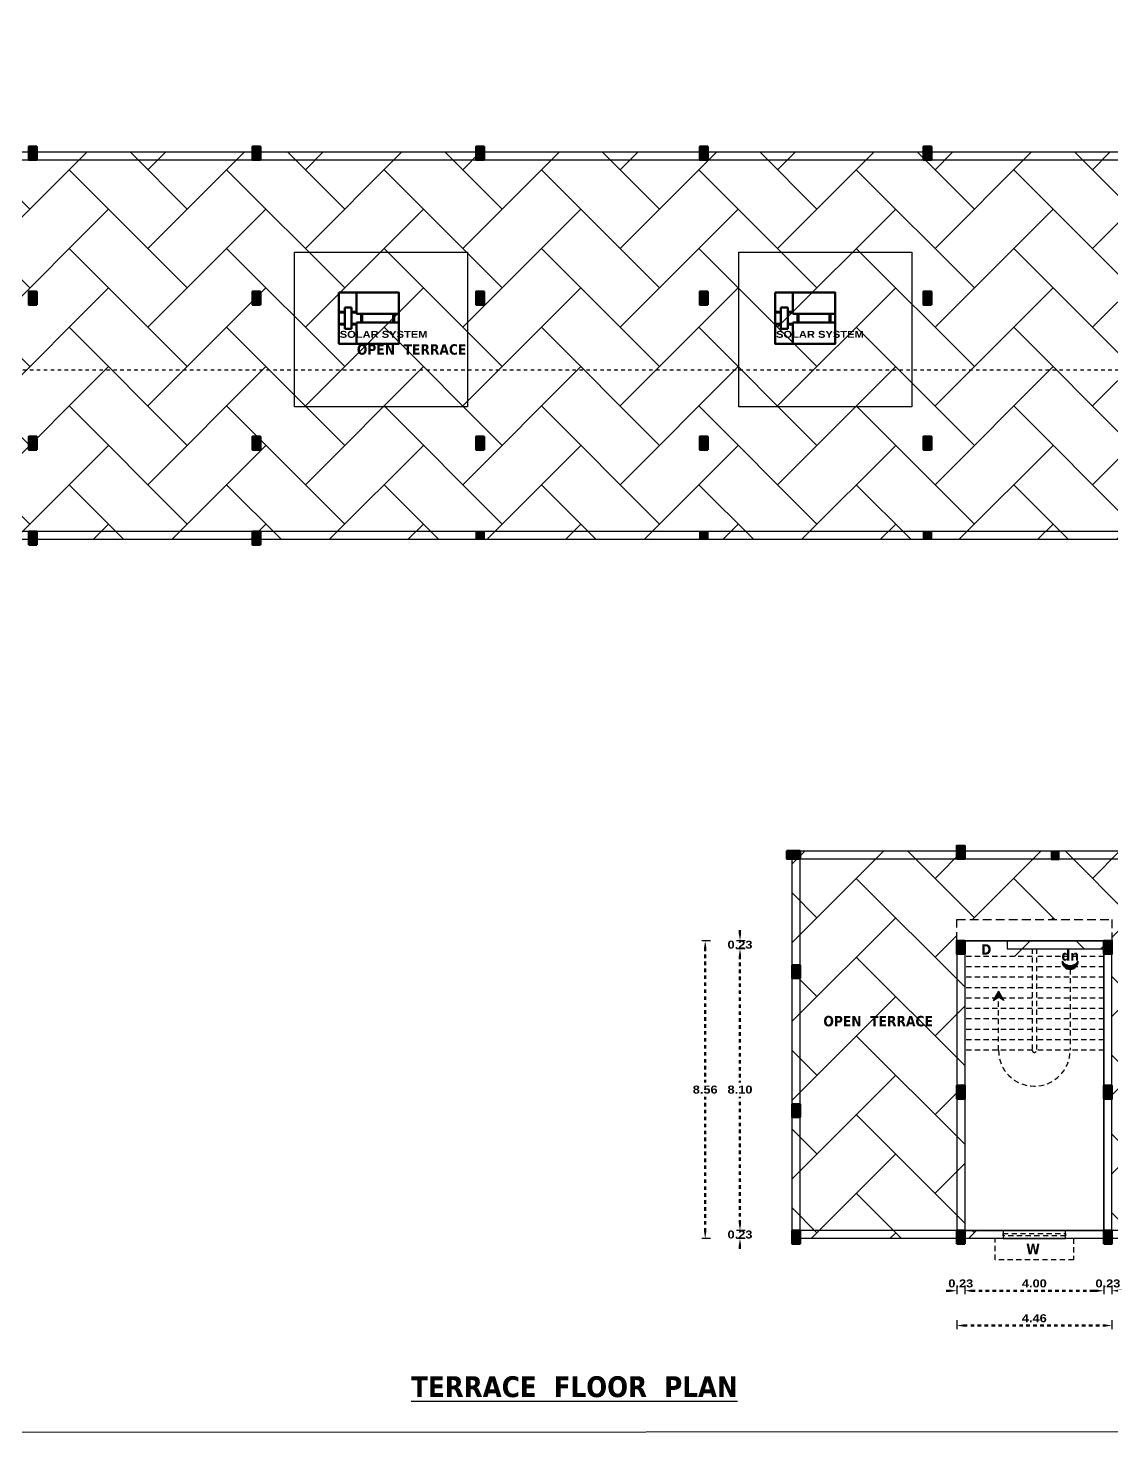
# Model space of a CAD drawing. Header units: metres. Extents: x 863 to 1571, y 626 to 804.
# Drawn here: x 991.95 to 1023.11, y 660.62 to 701 of the extents above; entities that cross this region are included whole.
import ezdxf

# ---------------------------------------------------------------- set-up
doc = ezdxf.new("R2010")
doc.units = ezdxf.units.M
doc.header["$LTSCALE"] = 0.2
doc.header["$MEASUREMENT"] = 0
doc.header["$PDMODE"] = 2
for name, pattern in [('DASHDOT', [1, 0.5, -0.25, 0, -0.25]), ('DOT2', [0.125, 0, -0.125]), ('HIDDEN', [0.375, 0.25, -0.125])]:
    doc.linetypes.add(name, pattern=pattern)
doc.layers.get('0').update_dxf_attribs({"lineweight": 60})
for name, color, linetype in [('BLK_1_FLR_2_ROOF_AREA', 9, 'Continuous'), ('SOLAR_PANEL', 3, 'Continuous'), ('WATER_TANK_CALCULATION', 150, 'Continuous')]:
    doc.layers.add(name, color=color, linetype=linetype)
doc.styles.get("Standard").update_dxf_attribs({"font": 'ariblk.ttf', "height": 0.23})
doc.styles.add('TXT', font='txt.shx')
doc.dimstyles.get("Standard").update_dxf_attribs({"dimtxt": 0.23, "dimasz": 0.2, "dimexe": 0.12, "dimexo": 0.0625, "dimgap": 0.09, "dimtad": 1, "dimtih": 1, "dimtoh": 1, "dimzin": 1, "dimdsep": 46, "dimtxsty": 'Standard', "dimcen": 0.09, "dimazin": 0, "dimtfac": 1, "dimtix": 1, "dimtofl": 0, "dimtmove": 0, "dimatfit": 0, "dimfxl": 0, "dimtolj": 1, "dimtzin": 0, "dimarcsym": 0})

# ---------------------------------------------------------------- blocks, each defined once
blk = doc.blocks.new('A$C650768DD')
blk.add_hatch(color=4).paths.add_polyline_path([(0, 0), (0.23, 0), (0.23, 0.38), (0, 0.38)])
at = {"color": 1}
blk.add_lwpolyline([(0, 0), (0.23, 0), (0.23, 0.38), (0, 0.38)], close=True, dxfattribs=at)
blk = doc.blocks.new('*D130')
at = {"linetype": 'DOT2'}
for p, q in [((1018.446, 664.71), (1018.246, 664.71)), ((1019.076, 664.71), (1019.276, 664.71))]:
    blk.add_line(p, q, dxfattribs=at)
at = {"color": 0, "lineweight": -2}
for p, q in [((1018.646, 664.86), (1018.646, 664.61)), ((1018.876, 664.86), (1018.876, 664.61))]:
    blk.add_line(p, q, dxfattribs=at)
at = {"lineweight": -2}
for points in [[(1018.446, 664.743), (1018.446, 664.677), (1018.646, 664.71)], [(1019.076, 664.743), (1019.076, 664.677), (1018.876, 664.71)]]:
    blk.add_solid(points, dxfattribs=at)
at = {"layer": 'Defpoints', "color": 0, "lineweight": -2}
for p in [(1018.646, 666.21), (1018.876, 666.21), (1018.876, 664.71)]:
    blk.add_point(p, dxfattribs=at)
at = {"color": 0, "lineweight": -2, "insert": (1018.761, 664.919), "char_height": 0.23, "attachment_point": 5}
blk.add_mtext('\\A1;0.23', dxfattribs=at)
blk = doc.blocks.new('*D131')
at = {"color": 0, "lineweight": -2}
for p, q in [((1018.876, 664.86), (1018.876, 664.61)), ((1022.876, 664.86), (1022.876, 664.61))]:
    blk.add_line(p, q, dxfattribs=at)
at = {"linetype": 'DOT2'}
blk.add_line((1019.076, 664.71), (1022.676, 664.71), dxfattribs=at)
at = {"lineweight": -2}
for points in [[(1019.076, 664.743), (1019.076, 664.677), (1018.876, 664.71)], [(1022.676, 664.743), (1022.676, 664.677), (1022.876, 664.71)]]:
    blk.add_solid(points, dxfattribs=at)
at = {"layer": 'Defpoints', "color": 0, "lineweight": -2}
for p in [(1018.876, 666.21), (1022.876, 666.21), (1022.876, 664.71)]:
    blk.add_point(p, dxfattribs=at)
at = {"color": 0, "lineweight": -2, "insert": (1020.876, 664.919), "char_height": 0.23, "attachment_point": 5}
blk.add_mtext('\\A1;4.00', dxfattribs=at)
blk = doc.blocks.new('*D132')
at = {"linetype": 'DOT2'}
for p, q in [((1022.676, 664.71), (1022.476, 664.71)), ((1023.306, 664.71), (1023.506, 664.71))]:
    blk.add_line(p, q, dxfattribs=at)
at = {"color": 0, "lineweight": -2}
for p, q in [((1022.876, 664.86), (1022.876, 664.61)), ((1023.106, 664.86), (1023.106, 664.61))]:
    blk.add_line(p, q, dxfattribs=at)
at = {"lineweight": -2}
for points in [[(1022.676, 664.743), (1022.676, 664.677), (1022.876, 664.71)], [(1023.306, 664.743), (1023.306, 664.677), (1023.106, 664.71)]]:
    blk.add_solid(points, dxfattribs=at)
at = {"layer": 'Defpoints', "color": 0, "lineweight": -2}
for p in [(1022.876, 666.21), (1023.106, 666.21), (1023.106, 664.71)]:
    blk.add_point(p, dxfattribs=at)
at = {"color": 0, "lineweight": -2, "insert": (1022.991, 664.919), "char_height": 0.23, "attachment_point": 5}
blk.add_mtext('\\A1;0.23', dxfattribs=at)
blk = doc.blocks.new('*D264')
at = {"color": 0, "lineweight": -2}
for p, q in [((1018.646, 663.86), (1018.646, 663.61)), ((1023.106, 663.86), (1023.106, 663.61))]:
    blk.add_line(p, q, dxfattribs=at)
at = {"linetype": 'DOT2'}
blk.add_line((1018.846, 663.71), (1022.906, 663.71), dxfattribs=at)
at = {"lineweight": -2}
for points in [[(1018.846, 663.743), (1018.846, 663.677), (1018.646, 663.71)], [(1022.906, 663.743), (1022.906, 663.677), (1023.106, 663.71)]]:
    blk.add_solid(points, dxfattribs=at)
at = {"layer": 'Defpoints', "color": 0, "lineweight": -2}
for p in [(1018.646, 666.21), (1023.106, 666.21), (1023.106, 663.71)]:
    blk.add_point(p, dxfattribs=at)
at = {"color": 0, "lineweight": -2, "insert": (1020.876, 663.919), "char_height": 0.23, "attachment_point": 5}
blk.add_mtext('\\A1;4.46', dxfattribs=at)
blk = doc.blocks.new('*D276')
at = {"linetype": 'DOT2'}
for p, q in [((1012.414, 666.64), (1012.414, 666.84)), ((1012.414, 666.01), (1012.414, 665.81))]:
    blk.add_line(p, q, dxfattribs=at)
at = {"color": 0, "lineweight": -2}
for p, q in [((1012.564, 666.44), (1012.314, 666.44)), ((1012.564, 666.21), (1012.314, 666.21))]:
    blk.add_line(p, q, dxfattribs=at)
at = {"lineweight": -2}
for points in [[(1012.381, 666.64), (1012.448, 666.64), (1012.414, 666.44)], [(1012.381, 666.01), (1012.448, 666.01), (1012.414, 666.21)]]:
    blk.add_solid(points, dxfattribs=at)
at = {"layer": 'Defpoints', "color": 0, "lineweight": -2}
for p in [(1012.414, 666.44), (1018.646, 666.44), (1018.646, 666.21)]:
    blk.add_point(p, dxfattribs=at)
at = {"color": 0, "lineweight": -2, "insert": (1012.414, 666.325), "char_height": 0.23, "attachment_point": 5}
blk.add_mtext('\\A1;0.23', dxfattribs=at)
blk = doc.blocks.new('*D277')
at = {"color": 0, "lineweight": -2}
for p, q in [((1012.564, 674.54), (1012.314, 674.54)), ((1012.564, 666.44), (1012.314, 666.44))]:
    blk.add_line(p, q, dxfattribs=at)
at = {"linetype": 'DOT2'}
for p, q in [((1012.414, 674.34), (1012.414, 670.699)), ((1012.414, 666.64), (1012.414, 670.281))]:
    blk.add_line(p, q, dxfattribs=at)
at = {"lineweight": -2}
for points in [[(1012.381, 674.34), (1012.448, 674.34), (1012.414, 674.54)], [(1012.381, 666.64), (1012.448, 666.64), (1012.414, 666.44)]]:
    blk.add_solid(points, dxfattribs=at)
at = {"layer": 'Defpoints', "color": 0, "lineweight": -2}
for p in [(1012.414, 674.54), (1020.096, 674.54), (1018.646, 666.44)]:
    blk.add_point(p, dxfattribs=at)
at = {"color": 0, "lineweight": -2, "insert": (1012.414, 670.49), "char_height": 0.23, "attachment_point": 5}
blk.add_mtext('\\A1;8.10', dxfattribs=at)
blk = doc.blocks.new('*D278')
at = {"linetype": 'DOT2'}
for p, q in [((1012.414, 674.97), (1012.414, 675.17)), ((1012.414, 674.34), (1012.414, 674.14))]:
    blk.add_line(p, q, dxfattribs=at)
at = {"color": 0, "lineweight": -2}
for p, q in [((1012.564, 674.77), (1012.314, 674.77)), ((1012.564, 674.54), (1012.314, 674.54))]:
    blk.add_line(p, q, dxfattribs=at)
at = {"lineweight": -2}
for points in [[(1012.381, 674.97), (1012.448, 674.97), (1012.414, 674.77)], [(1012.381, 674.34), (1012.448, 674.34), (1012.414, 674.54)]]:
    blk.add_solid(points, dxfattribs=at)
at = {"layer": 'Defpoints', "color": 0, "lineweight": -2}
for p in [(1012.414, 674.77), (1020.096, 674.77), (1020.096, 674.54)]:
    blk.add_point(p, dxfattribs=at)
at = {"color": 0, "lineweight": -2, "insert": (1012.414, 674.655), "char_height": 0.23, "attachment_point": 5}
blk.add_mtext('\\A1;0.23', dxfattribs=at)
blk = doc.blocks.new('*D279')
at = {"color": 0, "lineweight": -2}
for p, q in [((1011.564, 674.77), (1011.314, 674.77)), ((1011.564, 666.21), (1011.314, 666.21))]:
    blk.add_line(p, q, dxfattribs=at)
at = {"linetype": 'DOT2'}
for p, q in [((1011.414, 674.57), (1011.414, 670.699)), ((1011.414, 666.41), (1011.414, 670.281))]:
    blk.add_line(p, q, dxfattribs=at)
at = {"lineweight": -2}
for points in [[(1011.381, 674.57), (1011.448, 674.57), (1011.414, 674.77)], [(1011.381, 666.41), (1011.448, 666.41), (1011.414, 666.21)]]:
    blk.add_solid(points, dxfattribs=at)
at = {"layer": 'Defpoints', "color": 0, "lineweight": -2}
for p in [(1018.646, 674.77), (1011.414, 666.21), (1018.646, 666.21)]:
    blk.add_point(p, dxfattribs=at)
at = {"color": 0, "lineweight": -2, "insert": (1011.414, 670.49), "char_height": 0.23, "attachment_point": 5}
blk.add_mtext('\\A1;8.56', dxfattribs=at)

msp = doc.modelspace()

# ---------------------------------------------------------------- hatches: boundary and pattern name
at = {"lineweight": -2}
h = msp.add_hatch(dxfattribs=at)
h.set_pattern_fill('AR-HBONE', color=256, scale=0.4)
h.set_pattern_definition([(45, (886.7807, 0), (0, 2.2627417), [4.8, -1.6]), (135, (887.912, 1.1314), (2e-16, 2.2627417), [4.8, -1.6])])
h.paths.add_polyline_path([(1024.346, 697.21), (1025.446, 697.21), (1025.446, 697.44), (962.016, 697.44), (962.016, 686.53), (970.426, 686.53), (970.426, 686.3), (970.426, 682.3), (962.246, 682.3), (962.246, 683.4), (962.016, 683.4), (962.016, 664.71), (973.155, 664.71), (973.156, 669.21), (972.926, 669.21), (972.926, 669.44), (972.926, 682.3), (973.156, 682.3), (973.156, 686.3), (974.876, 686.3), (974.876, 686.53), (975.106, 686.53), (975.106, 686.3), (981.306, 686.3), (981.306, 686.53), (981.536, 686.53), (981.536, 686.3), (985.536, 686.3), (985.536, 686.53), (985.766, 686.53), (985.766, 686.3), (1004.826, 686.3), (1004.826, 686.53), (1005.056, 686.53), (1005.056, 686.3), (1011.256, 686.3), (1011.256, 686.53), (1011.486, 686.53), (1011.486, 686.3), (1017.686, 686.3), (1017.686, 686.53), (1017.916, 686.53), (1017.916, 686.3), (1024.116, 686.3), (1024.116, 686.53), (1024.346, 686.53), (1024.346, 686.3), (1028.346, 686.3), (1028.346, 677.349), (1021.59, 677.349), (1021.59, 677.1), (1021.36, 677.1), (1021.36, 677.349), (1013.914, 677.349), (1013.914, 666.21), (1019.976, 666.21), (1019.976, 666.44), (1018.876, 666.44), (1018.646, 666.44), (1014.374, 666.44), (1014.144, 666.44), (1014.144, 666.44), (1016.544, 666.44), (1018.646, 666.44), (1018.876, 666.44), (1018.876, 674.32), (1020.816, 674.32), (1020.816, 674.54), (1020.096, 674.54), (1020.096, 674.77), (1018.646, 674.77), (1018.646, 675.38), (1023.106, 675.38), (1023.106, 674.77), (1020.096, 674.77), (1020.096, 674.54), (1023.106, 674.54), (1023.106, 674.39), (1023.106, 666.44), (1021.776, 666.44), (1021.776, 666.21), (1047.666, 666.21), (1047.666, 677.12), (1050.312, 677.12), (1050.312, 686.53), (1047.666, 686.53), (1047.666, 697.44), (1027.246, 697.44), (1027.246, 697.21), (1028.346, 697.21), (1028.346, 689.11), (1025.566, 689.11), (1025.566, 688.88), (1028.576, 688.88), (1028.576, 688.27), (1024.116, 688.27), (1024.116, 688.88), (1025.566, 688.88), (1025.566, 689.11), (1026.286, 689.11), (1026.286, 689.33), (1024.346, 689.33)])
h = msp.add_hatch(color=256, dxfattribs=at)
h.dxf.hatch_style = 1
h.paths.add_polyline_path([(1005.056, 686.53), (1004.826, 686.53), (1004.826, 686.3), (1005.056, 686.3)])
h = msp.add_hatch(color=256, dxfattribs=at)
h.dxf.hatch_style = 1
h.paths.add_polyline_path([(1011.486, 686.53), (1011.256, 686.53), (1011.256, 686.3), (1011.486, 686.3)])
h = msp.add_hatch(color=256, dxfattribs=at)
h.dxf.hatch_style = 1
h.paths.add_polyline_path([(1017.916, 686.53), (1017.686, 686.53), (1017.686, 686.3), (1017.916, 686.3)])
h = msp.add_hatch(color=256, dxfattribs=at)
h.dxf.hatch_style = 1
h.paths.add_polyline_path([(1021.59, 677.33), (1021.36, 677.33), (1021.36, 677.1), (1021.59, 677.1)])
h = msp.add_hatch(color=256, dxfattribs=at)
h.dxf.hatch_style = 1
h.paths.add_polyline_path([(1022.141, 674.18, -1), (1021.672, 674.18, 0.509611)])
h = msp.add_hatch(color=256, dxfattribs=at)
h.dxf.hatch_style = 1
h.paths.add_polyline_path([(1019.862, 673.291), (1019.997, 673.054), (1019.846, 673.151), (1019.695, 673.054), (1019.83, 673.291)])
h.paths.add_polyline_path([(1019.846, 673.319), (1019.862, 673.291), (1019.83, 673.291)])

# ---------------------------------------------------------------- linework, layer by layer
for p, q in [((991.966, 697.44), (1011.486, 697.44)), ((998.626, 697.44), (998.396, 697.44)), ((998.396, 697.44), (998.626, 697.44)), ((1005.056, 697.44), (1004.826, 697.44)), ((1004.826, 697.44), (1005.056, 697.44)), ((1011.486, 697.44), (1011.256, 697.44)), ((1011.256, 697.44), (1011.486, 697.44)), ((1017.686, 697.44), (1017.916, 697.44)), ((1009.286, 697.21), (1015.486, 697.21)), ((1009.286, 697.21), (1015.486, 697.21)), ((1015.716, 697.21), (1021.916, 697.21)), ((998.626, 693.195), (998.396, 693.195)), ((998.396, 693.195), (998.626, 693.195)), ((1005.056, 693.195), (1004.826, 693.195)), ((1004.826, 693.195), (1005.056, 693.195)), ((1011.486, 693.195), (1011.256, 693.195)), ((1011.256, 693.195), (1011.486, 693.195)), ((1017.916, 693.195), (1017.686, 693.195)), ((1017.686, 693.195), (1017.916, 693.195)), ((998.626, 689.03), (998.396, 689.03)), ((998.396, 689.03), (998.626, 689.03)), ((1005.056, 689.03), (1004.826, 689.03)), ((1004.826, 689.03), (1005.056, 689.03)), ((1011.486, 689.03), (1011.256, 689.03)), ((1011.256, 689.03), (1011.486, 689.03)), ((1017.916, 689.03), (1017.686, 689.03)), ((1017.686, 689.03), (1017.916, 689.03)), ((1005.056, 686.3), (1005.056, 686.3)), ((1011.486, 686.3), (1011.486, 686.3)), ((1017.916, 686.3), (1017.916, 686.3)), ((1018.646, 677.12), (1018.646, 677.23)), ((1018.876, 677.23), (1018.646, 677.23)), ((1021.59, 677.33), (1021.59, 677.33)), ((1018.646, 674.77), (1023.106, 674.77)), ((1020.096, 674.77), (1020.096, 674.54)), ((1018.646, 674.39), (1018.646, 666.44)), ((1018.876, 674.62), (1018.876, 666.44)), ((1018.876, 674.62), (1018.876, 666.44)), ((1018.876, 674.39), (1018.876, 666.44)), ((1020.096, 674.54), (1023.106, 674.54)), ((1022.876, 674.39), (1022.876, 674.62)), ((1022.876, 666.44), (1022.876, 674.62)), ((1022.876, 674.39), (1022.876, 666.44)), ((1023.106, 674.39), (1023.106, 674.62)), ((1023.106, 666.44), (1023.106, 674.39)), ((1023.106, 666.44), (1023.106, 674.39)), ((1014.144, 672.6), (1014.144, 673.82)), ((1019.846, 673.319), (1019.695, 673.054)), ((1019.695, 673.054), (1019.846, 673.151)), ((1019.846, 673.319), (1019.997, 673.054)), ((1019.997, 673.054), (1019.846, 673.151)), ((1014.144, 671.26), (1014.144, 672.48)), ((1014.144, 666.44), (1014.144, 671.14)), ((1014.144, 667.683), (1014.144, 669)), ((1014.144, 666.44), (1014.144, 667.66)), ((1016.542, 666.44), (1014.144, 666.44)), ((1016.544, 666.44), (1014.144, 666.44)), ((1018.646, 666.44), (1014.374, 666.44)), ((1026.596, 666.44), (1018.646, 666.44)), ((1022.876, 666.44), (1018.876, 666.44)), ((1022.876, 666.21), (1018.876, 666.21))]:
    msp.add_line(p, q, dxfattribs=at)
at = {"ltscale": 0.006}
for p, q in [((1001.389, 692.787), (1001.389, 693.397)), ((1001.389, 693.397), (1002.609, 693.397)), ((1002.609, 693.397), (1002.609, 692.787)), ((1013.931, 692.787), (1013.931, 693.397)), ((1013.931, 693.397), (1015.151, 693.397)), ((1015.151, 693.397), (1015.151, 692.787)), ((1000.908, 692.847), (1001.05, 692.847)), ((1000.908, 692.834), (1001.05, 692.834)), ((1000.908, 692.821), (1001.05, 692.821)), ((1001.247, 692.967), (1001.05, 692.967)), ((1001.05, 692.357), (1001.05, 692.967)), ((1001.247, 692.357), (1001.247, 692.967)), ((1001.247, 692.847), (1001.389, 692.847)), ((1001.247, 692.834), (1001.389, 692.834)), ((1001.247, 692.821), (1001.389, 692.821)), ((1013.45, 692.847), (1013.592, 692.847)), ((1013.45, 692.834), (1013.592, 692.834)), ((1013.45, 692.821), (1013.592, 692.821)), ((1013.789, 692.967), (1013.592, 692.967)), ((1013.592, 692.357), (1013.592, 692.967)), ((1013.789, 692.357), (1013.789, 692.967)), ((1013.789, 692.847), (1013.931, 692.847)), ((1013.789, 692.834), (1013.931, 692.834)), ((1013.789, 692.821), (1013.931, 692.821)), ((1000.908, 692.503), (1001.05, 692.503)), ((1000.908, 692.49), (1001.05, 692.49)), ((1000.908, 692.478), (1001.05, 692.478)), ((1001.247, 692.503), (1001.389, 692.503)), ((1001.247, 692.49), (1001.389, 692.49)), ((1001.247, 692.478), (1001.389, 692.478)), ((1002.609, 692.787), (1001.389, 692.787)), ((1001.389, 691.928), (1001.389, 692.538)), ((1001.389, 692.538), (1002.609, 692.538)), ((1001.526, 692.538), (1001.526, 692.787)), ((1001.539, 692.538), (1001.539, 692.787)), ((1001.552, 692.538), (1001.552, 692.787)), ((1002.445, 692.538), (1002.445, 692.787)), ((1002.458, 692.538), (1002.458, 692.787)), ((1002.471, 692.538), (1002.471, 692.787)), ((1002.609, 692.538), (1002.609, 691.928)), ((1013.45, 692.503), (1013.592, 692.503)), ((1013.45, 692.49), (1013.592, 692.49)), ((1013.45, 692.478), (1013.592, 692.478)), ((1013.789, 692.503), (1013.931, 692.503)), ((1013.789, 692.49), (1013.931, 692.49)), ((1013.789, 692.478), (1013.931, 692.478)), ((1015.151, 692.787), (1013.931, 692.787)), ((1013.931, 691.928), (1013.931, 692.538)), ((1013.931, 692.538), (1015.151, 692.538)), ((1014.068, 692.538), (1014.068, 692.787)), ((1014.081, 692.538), (1014.081, 692.787)), ((1014.094, 692.538), (1014.094, 692.787)), ((1014.987, 692.538), (1014.987, 692.787)), ((1015, 692.538), (1015, 692.787)), ((1015.013, 692.538), (1015.013, 692.787)), ((1015.151, 692.538), (1015.151, 691.928)), ((1001.247, 692.357), (1001.05, 692.357)), ((1013.789, 692.357), (1013.592, 692.357)), ((1002.609, 691.928), (1001.389, 691.928)), ((1015.151, 691.928), (1013.931, 691.928))]:
    msp.add_line(p, q, dxfattribs=at)
at = {"linetype": 'DASHDOT', "lineweight": -2}
msp.add_line((960, 691.173), (1050.118, 691.173), dxfattribs=at)
at = {"linetype": 'HIDDEN', "lineweight": -2, "ltscale": 3}
for p, q in [((1020.816, 674.32), (1018.876, 674.32)), ((1020.816, 674.54), (1020.816, 671.62)), ((1020.936, 674.54), (1020.936, 671.62)), ((1022.876, 674.32), (1020.936, 674.32)), ((1020.816, 674.02), (1018.876, 674.02)), ((1022.876, 674.02), (1020.936, 674.02)), ((1021.906, 673.946), (1021.906, 671.62)), ((1020.816, 673.72), (1018.876, 673.72)), ((1020.816, 673.42), (1018.876, 673.42)), ((1022.876, 673.72), (1020.936, 673.72)), ((1022.876, 673.42), (1020.936, 673.42)), ((1020.816, 673.12), (1018.876, 673.12)), ((1019.846, 671.62), (1019.846, 673.319)), ((1022.876, 673.12), (1020.936, 673.12)), ((1020.816, 672.82), (1018.876, 672.82)), ((1022.876, 672.82), (1020.936, 672.82)), ((1020.816, 672.52), (1018.876, 672.52)), ((1020.816, 672.22), (1018.876, 672.22)), ((1022.876, 672.52), (1020.936, 672.52)), ((1022.876, 672.22), (1020.936, 672.22)), ((1020.816, 671.92), (1018.876, 671.92)), ((1022.876, 671.92), (1020.936, 671.92)), ((1020.816, 671.62), (1018.876, 671.62)), ((1022.876, 671.62), (1020.936, 671.62))]:
    msp.add_line(p, q, dxfattribs=at)
at = {"lineweight": -2}
for points in [[(863.385, 660.625), (1156.028, 660.687), (1156.028, 802.75), (863.385, 802.688)], [(1047.666, 666.21), (1013.914, 666.21), (1013.914, 677.349), (1028.346, 677.349), (1028.346, 686.3), (973.156, 686.3), (973.155, 664.71), (962.016, 664.71), (962.016, 686.3), (962.016, 697.44), (1047.666, 697.44), (1047.666, 686.53), (1050.312, 686.53), (1050.312, 677.12), (1047.666, 677.12)], [(1047.436, 666.44), (1014.144, 666.44), (1014.144, 677.119), (1028.576, 677.119), (1028.576, 686.53), (972.926, 686.53), (972.925, 664.94), (962.246, 664.94), (962.246, 686.3), (962.246, 697.21), (1047.436, 697.21), (1047.436, 686.3), (1050.082, 686.3), (1050.082, 677.35), (1047.436, 677.35)], [(1004.826, 686.53), (1005.056, 686.53), (1005.056, 686.3), (1004.826, 686.3)], [(1011.256, 686.53), (1011.486, 686.53), (1011.486, 686.3), (1011.256, 686.3)], [(1017.686, 686.53), (1017.916, 686.53), (1017.916, 686.3), (1017.686, 686.3)], [(1021.36, 677.1), (1021.59, 677.1), (1021.59, 677.33), (1021.36, 677.33)], [(1019.976, 666.21), (1021.776, 666.21), (1021.776, 666.44), (1019.976, 666.44)]]:
    msp.add_lwpolyline(points, close=True, dxfattribs=at)
for points in [[(1000.883, 693.397), (1002.609, 693.397), (1002.609, 691.928), (1000.883, 691.928)], [(1013.425, 693.397), (1015.151, 693.397), (1015.151, 691.928), (1013.425, 691.928)]]:
    msp.add_lwpolyline(points, close=True)
at = {"linetype": 'HIDDEN', "lineweight": -2, "ltscale": 5}
msp.add_lwpolyline([(1018.646, 674.77), (1018.646, 675.38), (1023.106, 675.38), (1023.106, 674.77)], dxfattribs=at)
at = {"linetype": 'HIDDEN', "lineweight": -2, "ltscale": 3}
msp.add_lwpolyline([(1022.006, 666.21), (1022.006, 665.6), (1019.746, 665.6), (1019.746, 666.21)], dxfattribs=at)
msp.add_lwpolyline([(1019.976, 666.358), (1021.776, 666.358), (1021.776, 666.292), (1019.976, 666.292)], close=True, dxfattribs=at)
at = {"lineweight": -2}
for centre, radius, start, end in [((1021.906, 674.18), 0.234, 180, 0), ((1021.906, 674.35), 0.29, 215.9922, 324.0078)]:
    msp.add_arc(centre, radius, start, end, dxfattribs=at)
at = {"linetype": 'HIDDEN', "lineweight": -2, "ltscale": 3}
for radius in [1.03, 0.06]:
    msp.add_arc((1020.876, 671.62), radius, 180, 0, dxfattribs=at)
at = {"layer": 'BLK_1_FLR_2_ROOF_AREA', "color": 54, "lineweight": -2}
msp.add_lwpolyline([(962.016, 664.71), (962.016, 697.44), (1047.666, 697.44), (1047.666, 686.53), (1050.312, 686.53), (1050.312, 677.12), (1047.666, 677.12), (1047.666, 666.21), (1013.912, 666.21), (1013.914, 677.349), (1028.346, 677.349), (1028.346, 686.3), (973.156, 686.3), (973.155, 664.71)], close=True, dxfattribs=at)
at = {"layer": 'SOLAR_PANEL', "color": 3, "lineweight": -2}
for points in [[(999.605, 694.559), (1004.584, 694.559), (1004.584, 690.11), (999.605, 690.11)], [(1012.381, 694.559), (1017.359, 694.559), (1017.359, 690.11), (1012.381, 690.11)]]:
    msp.add_lwpolyline(points, close=True, dxfattribs=at)
at = {"layer": 'WATER_TANK_CALCULATION', "color": 150, "linetype": 'ByBlock'}
msp.add_lwpolyline([(1018.876, 666.44), (1022.876, 666.44), (1022.876, 674.77), (1018.876, 674.77)], close=True, dxfattribs=at)

# ---------------------------------------------------------------- block references
at = {"lineweight": -2, "xscale": -1}
for p in [(992.196, 697.21), (998.626, 697.21), (998.626, 697.21), (998.626, 697.21), (1005.056, 697.21), (1005.056, 697.21), (1005.056, 697.21), (1011.486, 697.21), (1011.486, 697.21), (1017.916, 697.21), (992.196, 693.045), (998.626, 693.045), (998.626, 693.045), (998.626, 693.045), (1005.056, 693.045), (1005.056, 693.045), (1005.056, 693.045), (1011.486, 693.045), (1011.486, 693.045), (1017.916, 693.045), (1017.916, 693.045), (992.196, 688.88), (998.626, 688.88), (998.626, 688.88), (998.626, 688.88), (1005.056, 688.88), (1005.056, 688.88), (1005.056, 688.88), (1011.486, 688.88), (1011.486, 688.88), (1017.916, 688.88), (1017.916, 688.88), (998.626, 686.15)]:
    msp.add_blockref('A$C650768DD', p, dxfattribs=at)
at = {"lineweight": -2}
for p in [(991.966, 686.15), (1018.646, 677.12), (1018.646, 674.39), (1018.646, 670.225), (1018.646, 670.225), (1022.876, 670.225), (1013.912, 666.06), (1018.646, 666.06), (1018.646, 666.06), (1022.876, 666.06)]:
    msp.add_blockref('A$C650768DD', p, dxfattribs=at)
at = {"lineweight": -2, "rotation": 90}
msp.add_blockref('A$C650768DD', (1014.142, 677.119), dxfattribs=at)
at = {"lineweight": -2, "xscale": -1, "rotation": 180}
for p in [(1018.646, 674.77), (1022.876, 674.77), (1013.914, 674.069), (1013.914, 670.075), (1013.912, 666.44)]:
    msp.add_blockref('A$C650768DD', p, dxfattribs=at)

# ---------------------------------------------------------------- texts
for p in [(1000.908, 692.096), (1013.45, 692.096)]:
    msp.add_text('SOLAR SYSTEM', height=0.2).set_placement(p)
at = {"lineweight": -2, "style": 'TXT'}
for s, insert, char_height, width, attachment_point in [('{\\fTahoma|b1|i0|c0|p34;OPEN  TERRACE}', (1001.4, 691.912), 0.3, 3.303, 1), ('{\\fTahoma|b1|i0|c0|p34;D}', (1019.346, 674.67), 0.3, 0.30199, 1), ('{\\fTahoma|b1|i0|c0|p34;dn}', (1021.655, 674.496), 0.3, 35.65845, 1), ('{\\fTahoma|b1|i0|c0|p34;OPEN  TERRACE}', (1014.812, 672.609), 0.3, 3.303, 1), ('{\\fTahoma|b1|i0|c0|p34;W}', (1020.644, 666.059), 0.3, 35.65845, 1), ('{\\fTahoma|b1|i0|c0|p34;\\LTERRACE  FLOOR  PLAN  }', (1002.96, 661.641), 0.6, 15.16632, 7)]:
    msp.add_mtext(s, dxfattribs=dict(at, insert=insert, char_height=char_height, width=width, attachment_point=attachment_point))

# ---------------------------------------------------------------- dimensions: what is measured, and where the dimension line sits
at = {"color": 211, "lineweight": -2}
for base, p1, p2, override, picture, middle in [((1012.414, 674.77), (1020.096, 674.54), (1020.096, 674.77), {"dimexe": 0.1, "dimclrd": 256, "dimtmove": 1, "dimfxl": 0.15, "dimlwd": 65535, "dimarcsym": 2}, '*D278', (1012.414, 674.655)), ((1011.414, 666.21), (1018.646, 674.77), (1018.646, 666.21), {"dimexe": 0.1, "dimclrd": 256, "dimfxl": 0.15, "dimlwd": 65535, "dimarcsym": 2}, '*D279', (1011.414, 670.49)), ((1012.414, 674.54), (1018.646, 666.44), (1020.096, 674.54), {"dimexe": 0.1, "dimclrd": 256, "dimtmove": 1, "dimfxl": 0.15, "dimlwd": 65535, "dimarcsym": 2}, '*D277', (1012.414, 670.49)), ((1012.414, 666.44), (1018.646, 666.21), (1018.646, 666.44), {"dimexe": 0.1, "dimclrd": 256, "dimfxl": 0.15, "dimlwd": 65535, "dimarcsym": 2}, '*D276', (1012.414, 666.325))]:
    dim = msp.add_linear_dim(base=base, p1=p1, p2=p2, angle=90, dimstyle='Standard', override=override, dxfattribs=at)
    dim.commit()
    dim.dimension.update_dxf_attribs({"geometry": picture, "text_midpoint": middle})
at = {"lineweight": -2}
for base, p1, p2, override, picture, middle in [((1018.876, 664.71), (1018.646, 666.21), (1018.876, 666.21), {"dimtxt": 0.21, "dimexe": 0.1, "dimclrd": 256, "dimtmove": 1, "dimfxl": 0.15, "dimlwd": 65535, "dimarcsym": 2}, '*D130', (1018.761, 664.919)), ((1023.106, 663.71), (1018.646, 666.21), (1023.106, 666.21), {"dimtxt": 0.21, "dimexe": 0.1, "dimclrd": 256, "dimfxl": 0.15, "dimlwd": 65535, "dimarcsym": 2}, '*D264', (1020.876, 663.919)), ((1022.876, 664.71), (1018.876, 666.21), (1022.876, 666.21), {"dimtxt": 0.21, "dimexe": 0.1, "dimclrd": 256, "dimtmove": 1, "dimfxl": 0.15, "dimlwd": 65535, "dimarcsym": 2}, '*D131', (1020.876, 664.919)), ((1023.106, 664.71), (1022.876, 666.21), (1023.106, 666.21), {"dimtxt": 0.21, "dimexe": 0.1, "dimclrd": 256, "dimtmove": 1, "dimfxl": 0.15, "dimlwd": 65535, "dimarcsym": 2}, '*D132', (1022.991, 664.919))]:
    dim = msp.add_linear_dim(base=base, p1=p1, p2=p2, dimstyle='Standard', override=override, dxfattribs=at)
    dim.commit()
    dim.dimension.update_dxf_attribs({"geometry": picture, "text_midpoint": middle})

doc.saveas('drawing.dxf')
